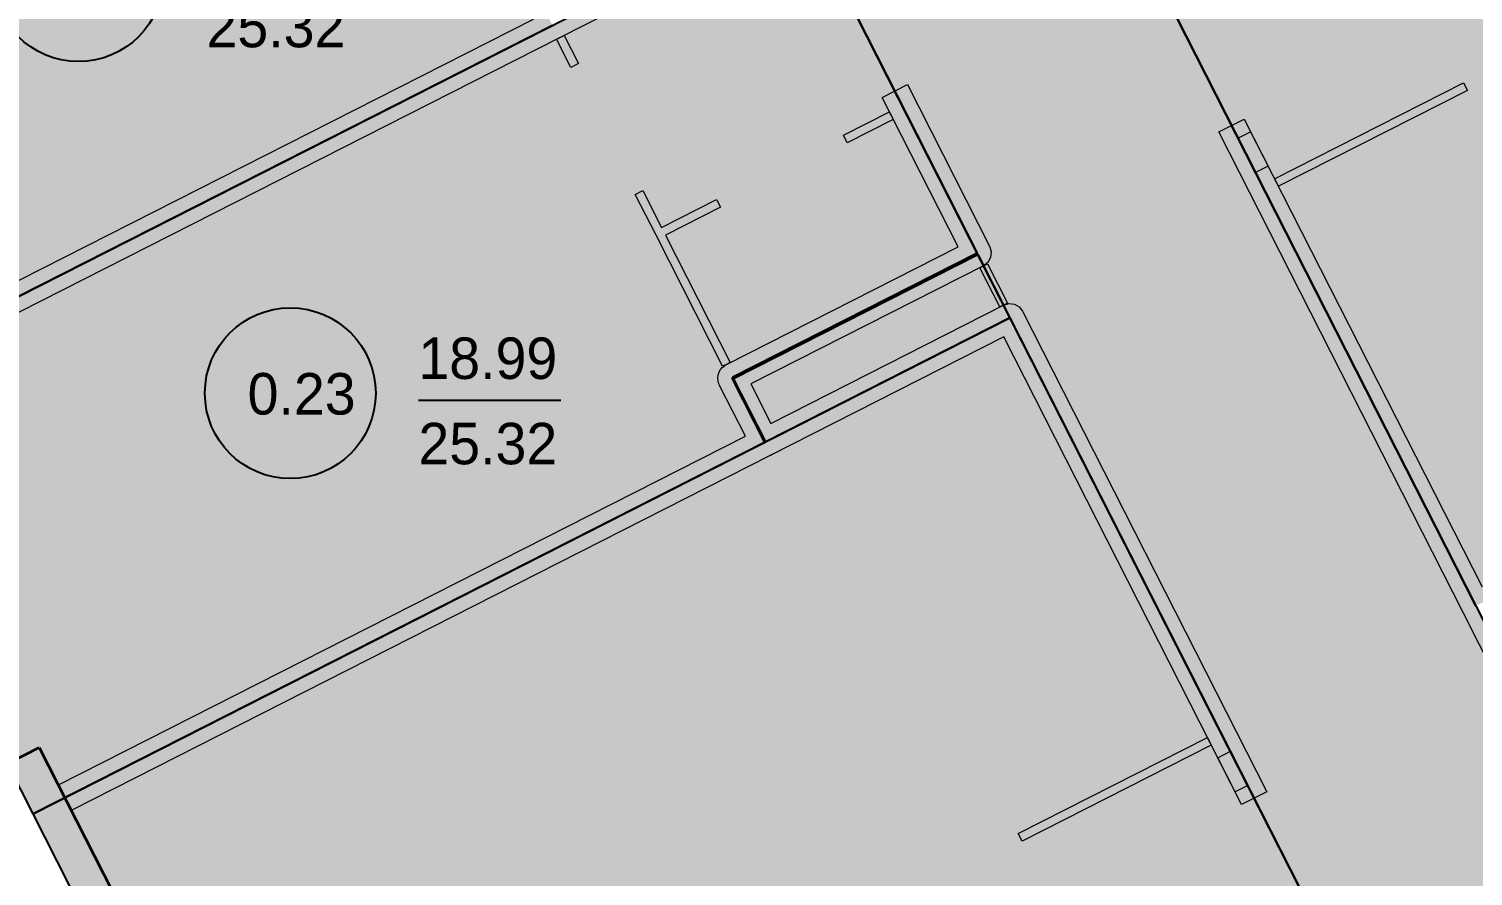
# Model space of a CAD drawing. Header units: millimetres. Extents: x 0 to 312583, y -208103 to 25097.
# Drawn here: x 246240 to 256388, y -98313 to -92356 of the extents above; entities that cross this region are included whole.
import ezdxf

# ---------------------------------------------------------------- set-up
doc = ezdxf.new("R2010")
doc.units = ezdxf.units.MM
doc.linetypes.add('Solid', pattern=[0])
for name, color, linetype, lineweight in [('Inner Walls', 5, 'Solid', 0), ('One-Bedroom Apartment', 1, 'Solid', 35), ('Outer Walls', 254, 'Solid', 25), ('Room Objects', 47, 'Solid', 15), ('Room Walls', 47, 'Solid', 35), ('Service Area', 252, 'Solid', 25), ('Studio Apartment', 250, 'Solid', 25), ('Three-Bedroom Apartment', 151, 'Solid', 25)]:
    doc.layers.add(name, color=color, linetype=linetype, lineweight=lineweight)
doc.styles.add('Dialog.plain', font='Dialog.plain')

msp = doc.modelspace()

# ---------------------------------------------------------------- hatches: boundary and pattern name
at = {"layer": 'One-Bedroom Apartment', "linetype": 'Solid', "lineweight": 35}
msp.add_hatch(color=250, dxfattribs=at).paths.add_polyline_path([(253428, -90549), (255307, -89594), (255533, -90040), (255534, -90042), (255536, -90043), (255537, -90044), (255539, -90045), (255541, -90045), (255543, -90045), (255545, -90045), (255547, -90044), (257092, -89260), (257093, -89259), (257095, -89257), (257096, -89256), (257097, -89254), (257097, -89252), (257097, -89250), (257097, -89248), (257096, -89246), (256869, -88801), (256869, -88801), (260293, -87061), (260293, -87061), (261783, -89994), (263272, -92926), (256407, -96413), (256407, -96413)], flags=0)
at = {"layer": 'One-Bedroom Apartment', "linetype": 'Solid', "lineweight": 25}
msp.add_hatch(color=250, dxfattribs=at).paths.add_polyline_path([(247759, -100806), (246269, -97874), (253134, -94387), (253134, -94387), (256113, -100250), (256113, -100251), (254234, -101206), (254234, -101206), (254008, -100760), (254007, -100758), (254006, -100757), (254004, -100756), (254002, -100755), (254000, -100754), (253998, -100754), (253996, -100755), (253995, -100755), (252450, -101540), (252448, -101541), (252447, -101543), (252446, -101544), (252445, -101546), (252445, -101548), (252445, -101550), (252445, -101552), (252446, -101554), (252672, -101999), (249248, -103738)], flags=0)
at = {"layer": 'Room Objects', "linetype": 'Solid', "lineweight": 15}
msp.add_hatch(color=5, dxfattribs=at).paths.add_polyline_path([(254948, -93320), (254859, -93365), (254736, -93124), (254736, -93124), (254825, -93079), (254825, -93079)], flags=0)
at = {"layer": 'Room Objects', "linetype": 'Solid', "lineweight": 0}
msp.add_hatch(color=5, dxfattribs=at).paths.add_polyline_path([(254594, -97480), (254683, -97435), (254805, -97676), (254805, -97676), (254716, -97721)], flags=0)
at = {"layer": 'Service Area', "linetype": 'Solid', "lineweight": 25}
for points in [[(245687, -79726), (247471, -78820), (257896, -99345), (256113, -100250)], [(252908, -93941), (253134, -94387), (251418, -95258), (251192, -94813)]]:
    msp.add_hatch(color=254, dxfattribs=at).paths.add_polyline_path(points, flags=0)
at = {"layer": 'Studio Apartment', "linetype": 'Solid', "lineweight": 25}
for points in [[(249920, -92331), (244780, -94942), (244780, -94942), (243290, -92009), (243290, -92009), (250155, -88522), (251414, -91000), (249698, -91872), (249696, -91873), (249695, -91874), (249693, -91876), (249693, -91877), (249692, -91879), (249692, -91881), (249693, -91883), (249693, -91885)], [(251409, -95263), (246269, -97874), (246269, -97874), (244780, -94942), (251645, -91454), (251645, -91454), (252903, -93932), (251187, -94804), (251185, -94805), (251184, -94806), (251183, -94808), (251182, -94810), (251182, -94812), (251182, -94813), (251182, -94815), (251183, -94817)]]:
    msp.add_hatch(color=252, dxfattribs=at).paths.add_polyline_path(points, flags=0)

# ---------------------------------------------------------------- linework, layer by layer
at = {"layer": 'Inner Walls', "color": 47, "linetype": 'Solid', "lineweight": 15}
for p, q in [((251601, -91589), (249965, -92420)), ((244957, -94739), (249785, -92287)), ((249965, -92420), (245048, -94918)), ((252235, -92837), (252413, -92746)), ((252413, -92746), (252993, -93887)), ((252769, -93888), (252235, -92837)), ((254602, -93080), (254780, -92990)), ((254780, -92990), (256451, -96279)), ((256318, -96459), (254602, -93080)), ((251142, -94715), (252769, -93888)), ((252998, -93963), (252979, -93997)), ((252993, -93887), (253003, -93924)), ((253003, -93924), (252998, -93963)), ((252949, -94021), (251313, -94852)), ((252979, -93997), (252949, -94021)), ((251453, -95129), (253089, -94298)), ((253089, -94298), (253127, -94287)), ((253127, -94287), (253165, -94292)), ((253165, -94292), (253199, -94311)), ((253199, -94311), (253223, -94341)), ((253223, -94341), (254939, -97719)), ((253090, -94521), (251454, -95352)), ((254761, -97810), (253090, -94521)), ((251084, -94788), (251091, -94769)), ((251091, -94768), (251101, -94751)), ((251091, -94769), (251091, -94768)), ((251101, -94751), (251102, -94749)), ((251102, -94749), (251115, -94734)), ((251115, -94734), (251116, -94733)), ((251116, -94733), (251132, -94721)), ((251132, -94721), (251133, -94719)), ((251133, -94719), (251142, -94715)), ((251082, -94809), (251084, -94790)), ((251082, -94811), (251082, -94809)), ((251083, -94831), (251082, -94811)), ((251084, -94833), (251083, -94831)), ((251084, -94790), (251084, -94788)), ((251089, -94852), (251084, -94833)), ((251090, -94854), (251089, -94852)), ((251094, -94863), (251090, -94854)), ((251275, -95219), (251094, -94863)), ((251313, -94852), (251453, -95129)), ((246447, -97671), (251275, -95219)), ((251454, -95352), (246537, -97850)), ((256544, -96904), (256318, -96459)), ((246537, -97850), (246447, -97671)), ((254939, -97719), (254761, -97810))]:
    msp.add_line(p, q, dxfattribs=at)
for p in [(249965, -92420), (251454, -95352)]:
    msp.add_point(p, dxfattribs=at)
at = {"layer": 'One-Bedroom Apartment', "color": 250, "linetype": 'Solid', "lineweight": 25}
for p, q in [((256407, -96413), (253428, -90549)), ((246269, -97874), (253134, -94387)), ((253134, -94387), (256113, -100250)), ((247759, -100806), (246269, -97874))]:
    msp.add_line(p, q, dxfattribs=at)
msp.add_point((253134, -94387), dxfattribs=at)
at = {"layer": 'Outer Walls', "color": 47, "linetype": 'Solid', "lineweight": 35}
for p, q in [((245868, -97635), (246313, -97409)), ((246313, -97409), (246897, -98558))]:
    msp.add_line(p, q, dxfattribs=at)
at = {"layer": 'Room Objects', "color": 0, "linetype": 'Solid', "lineweight": 0}
for p, q in [((254736, -93124), (254825, -93079)), ((254859, -93365), (254736, -93124)), ((254825, -93079), (254948, -93320)), ((254948, -93320), (254859, -93365)), ((254594, -97480), (254683, -97435)), ((254716, -97721), (254594, -97480)), ((254683, -97435), (254805, -97676)), ((254805, -97676), (254716, -97721))]:
    msp.add_line(p, q, dxfattribs=at)
for p in [(254736, -93124), (254825, -93079), (254805, -97676)]:
    msp.add_point(p, dxfattribs=at)
at = {"layer": 'Room Walls', "color": 47, "linetype": 'Solid', "lineweight": 9}
for p, q in [((249947, -92429), (250001, -92402)), ((250048, -92627), (249947, -92429)), ((250001, -92402), (250101, -92600)), ((250101, -92600), (250048, -92627)), ((254993, -93409), (256322, -92734)), ((256322, -92734), (256349, -92788)), ((256349, -92788), (255020, -93462)), ((251964, -93103), (252287, -92939)), ((252287, -92939), (252314, -92993)), ((252314, -92993), (251991, -93157)), ((251991, -93157), (251964, -93103)), ((255020, -93462), (254993, -93409)), ((250501, -93519), (250554, -93491)), ((250647, -93806), (250501, -93519)), ((250554, -93491), (250686, -93752)), ((250686, -93752), (251072, -93556)), ((251072, -93556), (251099, -93610)), ((251099, -93610), (250714, -93806)), ((251115, -94728), (250647, -93806)), ((250714, -93806), (251169, -94701)), ((252922, -94035), (252975, -94008)), ((253062, -94311), (252922, -94035)), ((252975, -94008), (253116, -94284)), ((253116, -94284), (253062, -94311)), ((251142, -94715), (251115, -94728)), ((251169, -94701), (251142, -94715)), ((253192, -98012), (254521, -97338)), ((254548, -97391), (253220, -98066)), ((254521, -97338), (254548, -97391)), ((253220, -98066), (253192, -98012))]:
    msp.add_line(p, q, dxfattribs=at)
at = {"layer": 'Service Area', "color": 254, "linetype": 'Solid', "lineweight": 25}
for p, q in [((247471, -78820), (257896, -99345)), ((256113, -100250), (245687, -79726)), ((251192, -94813), (252908, -93941)), ((252908, -93941), (253134, -94387)), ((253134, -94387), (251418, -95258)), ((251418, -95258), (251192, -94813))]:
    msp.add_line(p, q, dxfattribs=at)
at = {"layer": 'Studio Apartment', "color": 252, "linetype": 'Solid', "lineweight": 25}
for p, q in [((244780, -94942), (251645, -91454)), ((251645, -91454), (252903, -93932)), ((249920, -92331), (244780, -94942)), ((252903, -93932), (251187, -94804)), ((251183, -94808), (251182, -94810)), ((251182, -94810), (251182, -94812)), ((251182, -94812), (251182, -94813)), ((251182, -94813), (251182, -94815)), ((251182, -94815), (251183, -94817)), ((251184, -94806), (251183, -94808)), ((251183, -94817), (251409, -95263)), ((251185, -94805), (251184, -94806)), ((251187, -94804), (251185, -94805)), ((246269, -97874), (244780, -94942)), ((251409, -95263), (246269, -97874))]:
    msp.add_line(p, q, dxfattribs=at)
msp.add_point((246269, -97874), dxfattribs=at)
at = {"layer": 'Three-Bedroom Apartment', "color": 7, "linetype": 'Solid', "lineweight": 25}
msp.add_line((248977, -94967), (249977, -94967), dxfattribs=at)
for centre in [(246588, -91985), (248077, -94917)]:
    msp.add_circle(centre, 600, dxfattribs=at)

# ---------------------------------------------------------------- texts
at = {"layer": 'Three-Bedroom Apartment', "color": 7, "linetype": 'Solid', "lineweight": 25, "style": 'Dialog.plain'}
for s, p in [('25.32', (247488, -92485)), ('18.99', (248977, -94817)), ('0.23', (247777, -95067)), ('25.32', (248977, -95417))]:
    msp.add_text(s, height=291.6, dxfattribs=at).set_placement(p)

doc.saveas('drawing.dxf')
